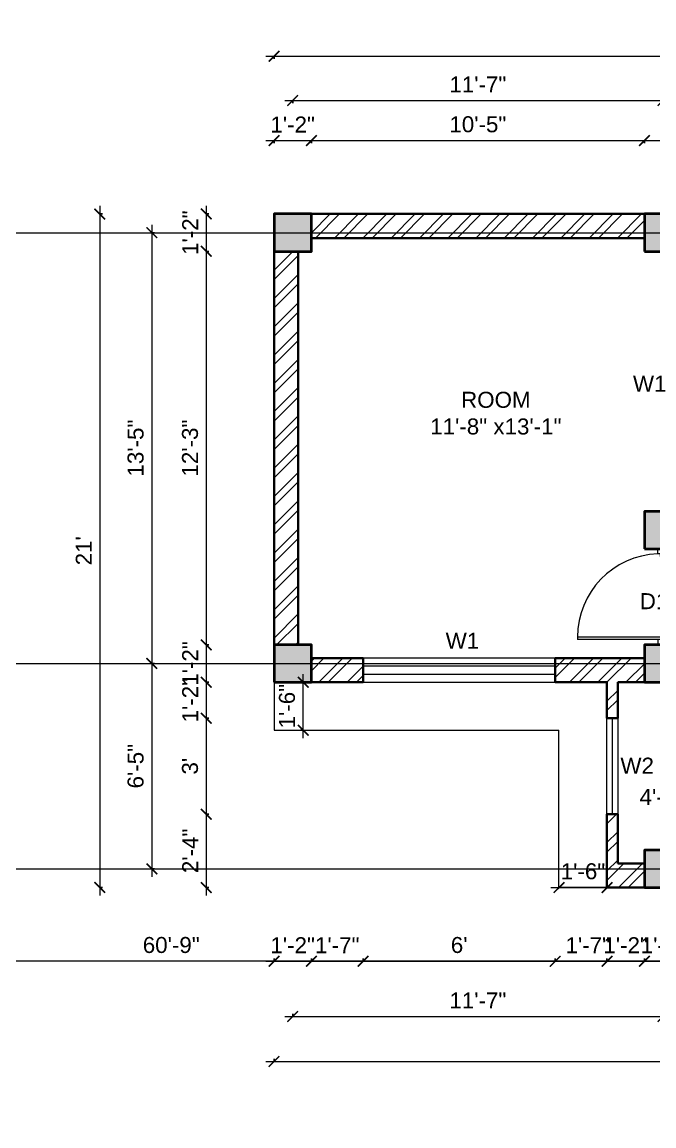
# Model space of a CAD drawing. Header units: inches. Extents: x 122663 to 154153, y 34228 to 39758.
# Drawn here: x 130513.1 to 130749.9, y 37755.1 to 38168.9 of the extents above; entities that cross this region are included whole.
import ezdxf

# ---------------------------------------------------------------- set-up
doc = ezdxf.new("R2010")
doc.units = ezdxf.units.IN
doc.header["$MEASUREMENT"] = 0
doc.header["$PDMODE"] = 35
for name, color, linetype, lineweight in [('Column', 181, 'Continuous', 40), ('Dimension', 130, 'Continuous', 9), ('Hatch', 9, 'Continuous', 9), ('SITE BOUNDARY', 1, 'Continuous', 30), ('Stairs', 61, 'Continuous', 18), ('TEXT', 255, 'Continuous', 35), ('Walls', 11, 'Continuous', 35), ('Windows', 151, 'Continuous', 15)]:
    doc.layers.add(name, color=color, linetype=linetype, lineweight=lineweight)
doc.styles.get("Standard").update_dxf_attribs({"font": 'arial.ttf'})
doc.dimstyles.get("Standard").update_dxf_attribs({"dimtxt": 6, "dimasz": 4, "dimexe": 0, "dimexo": 6, "dimgap": 3, "dimtad": 1, "dimdec": 0, "dimzin": 0, "dimdsep": 46, "dimlunit": 4, "dimtxsty": 'Standard', "dimblk": 'ARCHTICK', "dimcen": 0.09, "dimdle": 3, "dimclrd": 256, "dimadec": 0, "dimazin": 0, "dimtfac": 1, "dimtdec": 0, "dimtofl": 0, "dimtmove": 0, "dimatfit": 3, "dimfxl": 1, "dimfxlon": 1, "dimtolj": 1, "dimtzin": 0, "dimlwd": -1, "dimarcsym": 0})
pattern_1 = [(45, (8020.12, -708.714), (-5.30330086, 5.30330086), []), (45, (8023.6555, -708.714), (-5.30330086, 5.30330086), [])]

# ---------------------------------------------------------------- blocks, each defined once
blk = doc.blocks.new('colm')
at = {"layer": 'Hatch'}
h = blk.add_hatch(color=256, dxfattribs=at)
h.dxf.hatch_style = 1
h.paths.add_polyline_path([(66705.71, 8319.73), (66705.71, 8307.73), (66717.71, 8307.73), (66717.71, 8319.73)])
at = {"layer": 'Column'}
blk.add_lwpolyline([(66705.71, 8307.73), (66717.71, 8307.73), (66717.71, 8319.73), (66705.71, 8319.73)], close=True, dxfattribs=at)
blk = doc.blocks.new('GFFGS')
at = {"layer": 'Windows'}
for p, q in [((97915.22, 19628.63), (97915.22, 19658.74)), ((97916.19, 19658.74), (97915.22, 19658.74)), ((97916.19, 19627.65), (97916.19, 19658.77)), ((97915.22, 19628.63), (97913.27, 19628.63)), ((97913.27, 19628.63), (97913.27, 19624.73)), ((97915.22, 19627.65), (97915.22, 19628.63)), ((97916.19, 19627.65), (97915.22, 19627.65)), ((97916.19, 19624.73), (97916.19, 19627.65)), ((97946.35, 19624.73), (97946.35, 19627.65)), ((97946.35, 19627.65), (97947.32, 19627.65)), ((97947.32, 19627.65), (97947.32, 19628.63)), ((97947.32, 19628.63), (97949.27, 19628.63)), ((97949.27, 19628.63), (97949.27, 19624.73)), ((97913.27, 19624.73), (97916.19, 19624.73)), ((97949.27, 19624.73), (97946.35, 19624.73))]:
    blk.add_line(p, q, dxfattribs=at)
blk.add_arc((97916.25, 19627.66), 31.08, 1.7801, 90.1235, dxfattribs=at)
blk = doc.blocks.new('_ArchTick')
at = {"color": 0, "linetype": 'ByBlock', "const_width": 0.15}
blk.add_lwpolyline([(-0.5, -0.5), (0.5, 0.5)], dxfattribs=at)
blk = doc.blocks.new('*D387')
at = {"layer": 'Defpoints', "color": 0, "transparency": 16777216}
for p in [(130621.52, 38124.52), (130607.52, 38096.99), (130621.52, 38096.99)]:
    blk.add_point(p, dxfattribs=at)
at = {"layer": 'Dimension', "transparency": 16777216}
blk.add_line((130604.52, 38124.52), (130624.52, 38124.52), dxfattribs=at)
at = {"layer": 'Dimension', "color": 0, "lineweight": -2, "transparency": 16777216}
for p, q in [((130607.52, 38123.52), (130607.52, 38124.52)), ((130621.52, 38123.52), (130621.52, 38124.52))]:
    blk.add_line(p, q, dxfattribs=at)
at = {"layer": 'Dimension', "transparency": 16777216, "xscale": 4, "yscale": 4, "zscale": 4, "rotation": 180}
blk.add_blockref('_ArchTick', (130607.52, 38124.52), dxfattribs=at)
at = {"layer": 'Dimension', "transparency": 16777216, "xscale": 4, "yscale": 4, "zscale": 4}
blk.add_blockref('_ArchTick', (130621.52, 38124.52), dxfattribs=at)
at = {"layer": 'Dimension', "color": 0, "lineweight": -2, "transparency": 16777216, "insert": (130614.52, 38130.53), "char_height": 6, "attachment_point": 5}
blk.add_mtext('\\A1;1\'-2"', dxfattribs=at)
blk = doc.blocks.new('*D388')
at = {"layer": 'Defpoints', "color": 0, "transparency": 16777216}
for p in [(130746.34, 38124.52), (130621.52, 38096.99), (130746.34, 38096.99)]:
    blk.add_point(p, dxfattribs=at)
at = {"layer": 'Dimension', "transparency": 16777216}
blk.add_line((130618.52, 38124.52), (130749.34, 38124.52), dxfattribs=at)
at = {"layer": 'Dimension', "color": 0, "lineweight": -2, "transparency": 16777216}
for p, q in [((130621.52, 38123.52), (130621.52, 38124.52)), ((130746.34, 38123.52), (130746.34, 38124.52))]:
    blk.add_line(p, q, dxfattribs=at)
at = {"layer": 'Dimension', "transparency": 16777216, "xscale": 4, "yscale": 4, "zscale": 4, "rotation": 180}
blk.add_blockref('_ArchTick', (130621.52, 38124.52), dxfattribs=at)
at = {"layer": 'Dimension', "transparency": 16777216, "xscale": 4, "yscale": 4, "zscale": 4}
blk.add_blockref('_ArchTick', (130746.34, 38124.52), dxfattribs=at)
at = {"layer": 'Dimension', "color": 0, "lineweight": -2, "transparency": 16777216, "insert": (130683.93, 38130.58), "char_height": 6, "attachment_point": 5}
blk.add_mtext('\\A1;10\'-5"', dxfattribs=at)
blk = doc.blocks.new('*D391')
at = {"layer": 'Defpoints', "color": 0, "transparency": 16777216}
for p in [(130753.34, 38139.54), (130614.52, 38096.99), (130753.34, 38096.99)]:
    blk.add_point(p, dxfattribs=at)
at = {"layer": 'Dimension', "transparency": 16777216}
blk.add_line((130611.52, 38139.54), (130756.34, 38139.54), dxfattribs=at)
at = {"layer": 'Dimension', "color": 0, "lineweight": -2, "transparency": 16777216}
for p, q in [((130614.52, 38138.54), (130614.52, 38139.54)), ((130753.34, 38138.54), (130753.34, 38139.54))]:
    blk.add_line(p, q, dxfattribs=at)
at = {"layer": 'Dimension', "transparency": 16777216, "xscale": 4, "yscale": 4, "zscale": 4, "rotation": 180}
blk.add_blockref('_ArchTick', (130614.52, 38139.54), dxfattribs=at)
at = {"layer": 'Dimension', "transparency": 16777216, "xscale": 4, "yscale": 4, "zscale": 4}
blk.add_blockref('_ArchTick', (130753.34, 38139.54), dxfattribs=at)
at = {"layer": 'Dimension', "color": 0, "lineweight": -2, "transparency": 16777216, "insert": (130683.93, 38145.55), "char_height": 6, "attachment_point": 5}
blk.add_mtext('\\A1;11\'-7"', dxfattribs=at)
blk = doc.blocks.new('*D308')
at = {"layer": 'Defpoints', "color": 0, "transparency": 16777216}
for p in [(131107.21, 38156.11), (130607.52, 38096.99), (131107.21, 38096.99)]:
    blk.add_point(p, dxfattribs=at)
at = {"layer": 'Dimension', "transparency": 16777216}
blk.add_line((130604.52, 38156.11), (131110.21, 38156.11), dxfattribs=at)
at = {"layer": 'Dimension', "color": 0, "lineweight": -2, "transparency": 16777216}
for p, q in [((130607.52, 38155.11), (130607.52, 38156.11)), ((131107.21, 38155.11), (131107.21, 38156.11))]:
    blk.add_line(p, q, dxfattribs=at)
at = {"layer": 'Dimension', "transparency": 16777216, "xscale": 4, "yscale": 4, "zscale": 4, "rotation": 180}
blk.add_blockref('_ArchTick', (130607.52, 38156.11), dxfattribs=at)
at = {"layer": 'Dimension', "transparency": 16777216, "xscale": 4, "yscale": 4, "zscale": 4}
blk.add_blockref('_ArchTick', (131107.21, 38156.11), dxfattribs=at)
at = {"layer": 'Dimension', "color": 0, "lineweight": -2, "transparency": 16777216, "insert": (130857.37, 38162.17), "char_height": 6, "attachment_point": 5}
blk.add_mtext('\\A1;41\'-8"', dxfattribs=at)
blk = doc.blocks.new('*D394')
at = {"layer": 'Defpoints', "color": 0, "transparency": 16777216}
for p in [(130607.52, 38096.99), (130582.12, 38082.99), (130607.52, 38082.99)]:
    blk.add_point(p, dxfattribs=at)
at = {"layer": 'Dimension', "transparency": 16777216}
blk.add_line((130582.12, 38099.99), (130582.12, 38079.99), dxfattribs=at)
at = {"layer": 'Dimension', "color": 0, "lineweight": -2, "transparency": 16777216}
for p, q in [((130583.12, 38096.99), (130582.12, 38096.99)), ((130583.12, 38082.99), (130582.12, 38082.99))]:
    blk.add_line(p, q, dxfattribs=at)
at = {"layer": 'Dimension', "transparency": 16777216, "xscale": 4, "yscale": 4, "zscale": 4}
for p, rotation in [((130582.12, 38096.99), 90), ((130582.12, 38082.99), 270)]:
    blk.add_blockref('_ArchTick', p, dxfattribs=dict(at, rotation=rotation))
at = {"layer": 'Dimension', "color": 0, "lineweight": -2, "transparency": 16777216, "insert": (130576.11, 38089.99), "char_height": 6, "attachment_point": 5, "rotation": 90}
blk.add_mtext('\\A1;1\'-2"', dxfattribs=at)
blk = doc.blocks.new('*D395')
at = {"layer": 'Defpoints', "color": 0, "transparency": 16777216}
for p in [(130607.52, 38082.99), (130582.12, 37935.49), (130607.52, 37935.49)]:
    blk.add_point(p, dxfattribs=at)
at = {"layer": 'Dimension', "transparency": 16777216}
blk.add_line((130582.12, 38085.99), (130582.12, 37932.49), dxfattribs=at)
at = {"layer": 'Dimension', "color": 0, "lineweight": -2, "transparency": 16777216}
for p, q in [((130583.12, 38082.99), (130582.12, 38082.99)), ((130583.12, 37935.49), (130582.12, 37935.49))]:
    blk.add_line(p, q, dxfattribs=at)
at = {"layer": 'Dimension', "transparency": 16777216, "xscale": 4, "yscale": 4, "zscale": 4}
for p, rotation in [((130582.12, 38082.99), 90), ((130582.12, 37935.49), 270)]:
    blk.add_blockref('_ArchTick', p, dxfattribs=dict(at, rotation=rotation))
at = {"layer": 'Dimension', "color": 0, "lineweight": -2, "transparency": 16777216, "insert": (130576.06, 38009.24), "char_height": 6, "attachment_point": 5, "rotation": 90}
blk.add_mtext('\\A1;12\'-3"', dxfattribs=at)
blk = doc.blocks.new('*D396')
at = {"layer": 'Defpoints', "color": 0, "transparency": 16777216}
for p in [(130607.52, 37935.49), (130582.12, 37921.49), (130607.52, 37921.49)]:
    blk.add_point(p, dxfattribs=at)
at = {"layer": 'Dimension', "transparency": 16777216}
blk.add_line((130582.12, 37938.49), (130582.12, 37918.49), dxfattribs=at)
at = {"layer": 'Dimension', "color": 0, "lineweight": -2, "transparency": 16777216}
for p, q in [((130583.12, 37935.49), (130582.12, 37935.49)), ((130583.12, 37921.49), (130582.12, 37921.49))]:
    blk.add_line(p, q, dxfattribs=at)
at = {"layer": 'Dimension', "transparency": 16777216, "xscale": 4, "yscale": 4, "zscale": 4}
for p, rotation in [((130582.12, 37935.49), 90), ((130582.12, 37921.49), 270)]:
    blk.add_blockref('_ArchTick', p, dxfattribs=dict(at, rotation=rotation))
at = {"layer": 'Dimension', "color": 0, "lineweight": -2, "transparency": 16777216, "insert": (130576.11, 37928.49), "char_height": 6, "attachment_point": 5, "rotation": 90}
blk.add_mtext('\\A1;1\'-2"', dxfattribs=at)
blk = doc.blocks.new('*D397')
at = {"layer": 'Defpoints', "color": 0, "transparency": 16777216}
for p in [(130607.52, 37921.49), (130582.12, 37907.99), (130732.34, 37907.99)]:
    blk.add_point(p, dxfattribs=at)
at = {"layer": 'Dimension', "transparency": 16777216}
blk.add_line((130582.12, 37924.49), (130582.12, 37904.99), dxfattribs=at)
at = {"layer": 'Dimension', "color": 0, "lineweight": -2, "transparency": 16777216}
for p, q in [((130583.12, 37921.49), (130582.12, 37921.49)), ((130583.12, 37907.99), (130582.12, 37907.99))]:
    blk.add_line(p, q, dxfattribs=at)
at = {"layer": 'Dimension', "transparency": 16777216, "xscale": 4, "yscale": 4, "zscale": 4}
for p, rotation in [((130582.12, 37921.49), 90), ((130582.12, 37907.99), 270)]:
    blk.add_blockref('_ArchTick', p, dxfattribs=dict(at, rotation=rotation))
at = {"layer": 'Dimension', "color": 0, "lineweight": -2, "transparency": 16777216, "insert": (130576.11, 37914.74), "char_height": 6, "attachment_point": 5, "rotation": 90}
blk.add_mtext('\\A1;1\'-2"', dxfattribs=at)
blk = doc.blocks.new('*D398')
at = {"layer": 'Defpoints', "color": 0, "transparency": 16777216}
for p in [(130732.34, 37907.99), (130582.12, 37871.99), (130732.34, 37871.99)]:
    blk.add_point(p, dxfattribs=at)
at = {"layer": 'Dimension', "transparency": 16777216}
blk.add_line((130582.12, 37910.99), (130582.12, 37868.99), dxfattribs=at)
at = {"layer": 'Dimension', "color": 0, "lineweight": -2, "transparency": 16777216}
for p, q in [((130583.12, 37907.99), (130582.12, 37907.99)), ((130583.12, 37871.99), (130582.12, 37871.99))]:
    blk.add_line(p, q, dxfattribs=at)
at = {"layer": 'Dimension', "transparency": 16777216, "xscale": 4, "yscale": 4, "zscale": 4}
for p, rotation in [((130582.12, 37907.99), 90), ((130582.12, 37871.99), 270)]:
    blk.add_blockref('_ArchTick', p, dxfattribs=dict(at, rotation=rotation))
at = {"layer": 'Dimension', "color": 0, "lineweight": -2, "transparency": 16777216, "insert": (130576.06, 37889.99), "char_height": 6, "attachment_point": 5, "rotation": 90}
blk.add_mtext("\\A1;3'", dxfattribs=at)
blk = doc.blocks.new('*D399')
at = {"layer": 'Defpoints', "color": 0, "transparency": 16777216}
for p in [(130732.34, 37871.99), (130582.12, 37844.49), (130732.34, 37844.49)]:
    blk.add_point(p, dxfattribs=at)
at = {"layer": 'Dimension', "transparency": 16777216}
blk.add_line((130582.12, 37874.99), (130582.12, 37841.49), dxfattribs=at)
at = {"layer": 'Dimension', "color": 0, "lineweight": -2, "transparency": 16777216}
for p, q in [((130583.12, 37871.99), (130582.12, 37871.99)), ((130583.12, 37844.49), (130582.12, 37844.49))]:
    blk.add_line(p, q, dxfattribs=at)
at = {"layer": 'Dimension', "transparency": 16777216, "xscale": 4, "yscale": 4, "zscale": 4}
for p, rotation in [((130582.12, 37871.99), 90), ((130582.12, 37844.49), 270)]:
    blk.add_blockref('_ArchTick', p, dxfattribs=dict(at, rotation=rotation))
at = {"layer": 'Dimension', "color": 0, "lineweight": -2, "transparency": 16777216, "insert": (130576.11, 37858.24), "char_height": 6, "attachment_point": 5, "rotation": 90}
blk.add_mtext('\\A1;2\'-4"', dxfattribs=at)
blk = doc.blocks.new('*D400')
at = {"layer": 'Defpoints', "color": 0, "transparency": 16777216}
for p in [(130607.52, 38089.99), (130561.72, 37928.49), (130607.52, 37928.49)]:
    blk.add_point(p, dxfattribs=at)
at = {"layer": 'Dimension', "transparency": 16777216}
blk.add_line((130561.72, 38092.99), (130561.72, 37925.49), dxfattribs=at)
at = {"layer": 'Dimension', "color": 0, "lineweight": -2, "transparency": 16777216}
for p, q in [((130562.72, 38089.99), (130561.72, 38089.99)), ((130562.72, 37928.49), (130561.72, 37928.49))]:
    blk.add_line(p, q, dxfattribs=at)
at = {"layer": 'Dimension', "transparency": 16777216, "xscale": 4, "yscale": 4, "zscale": 4}
for p, rotation in [((130561.72, 38089.99), 90), ((130561.72, 37928.49), 270)]:
    blk.add_blockref('_ArchTick', p, dxfattribs=dict(at, rotation=rotation))
at = {"layer": 'Dimension', "color": 0, "lineweight": -2, "transparency": 16777216, "insert": (130555.66, 38009.24), "char_height": 6, "attachment_point": 5, "rotation": 90}
blk.add_mtext('\\A1;13\'-5"', dxfattribs=at)
blk = doc.blocks.new('*D401')
at = {"layer": 'Defpoints', "color": 0, "transparency": 16777216}
for p in [(130607.52, 37928.49), (130561.72, 37851.49), (130746.34, 37851.49)]:
    blk.add_point(p, dxfattribs=at)
at = {"layer": 'Dimension', "transparency": 16777216}
blk.add_line((130561.72, 37931.49), (130561.72, 37848.49), dxfattribs=at)
at = {"layer": 'Dimension', "color": 0, "lineweight": -2, "transparency": 16777216}
for p, q in [((130562.72, 37928.49), (130561.72, 37928.49)), ((130562.72, 37851.49), (130561.72, 37851.49))]:
    blk.add_line(p, q, dxfattribs=at)
at = {"layer": 'Dimension', "transparency": 16777216, "xscale": 4, "yscale": 4, "zscale": 4}
for p, rotation in [((130561.72, 37928.49), 90), ((130561.72, 37851.49), 270)]:
    blk.add_blockref('_ArchTick', p, dxfattribs=dict(at, rotation=rotation))
at = {"layer": 'Dimension', "color": 0, "lineweight": -2, "transparency": 16777216, "insert": (130555.66, 37889.99), "char_height": 6, "attachment_point": 5, "rotation": 90}
blk.add_mtext('\\A1;6\'-5"', dxfattribs=at)
blk = doc.blocks.new('*D309')
at = {"layer": 'Defpoints', "color": 0, "transparency": 16777216}
for p in [(130607.52, 38096.99), (130542.21, 37844.49), (130732.34, 37844.49)]:
    blk.add_point(p, dxfattribs=at)
at = {"layer": 'Dimension', "transparency": 16777216}
blk.add_line((130542.21, 38099.99), (130542.21, 37841.49), dxfattribs=at)
at = {"layer": 'Dimension', "color": 0, "lineweight": -2, "transparency": 16777216}
for p, q in [((130543.21, 38096.99), (130542.21, 38096.99)), ((130543.21, 37844.49), (130542.21, 37844.49))]:
    blk.add_line(p, q, dxfattribs=at)
at = {"layer": 'Dimension', "transparency": 16777216, "xscale": 4, "yscale": 4, "zscale": 4}
for p, rotation in [((130542.21, 38096.99), 90), ((130542.21, 37844.49), 270)]:
    blk.add_blockref('_ArchTick', p, dxfattribs=dict(at, rotation=rotation))
at = {"layer": 'Dimension', "color": 0, "lineweight": -2, "transparency": 16777216, "insert": (130536.2, 37970.74), "char_height": 6, "attachment_point": 5, "rotation": 90}
blk.add_mtext("\\A1;21'", dxfattribs=at)
blk = doc.blocks.new('*D310')
at = {"layer": 'Defpoints', "color": 0, "transparency": 16777216}
for p in [(130607.52, 37921.49), (130621.52, 37921.49), (130621.52, 37816.85)]:
    blk.add_point(p, dxfattribs=at)
at = {"layer": 'Dimension', "color": 0, "lineweight": -2, "transparency": 16777216}
for p, q in [((130607.52, 37817.85), (130607.52, 37816.85)), ((130621.52, 37817.85), (130621.52, 37816.85))]:
    blk.add_line(p, q, dxfattribs=at)
at = {"layer": 'Dimension', "transparency": 16777216}
blk.add_line((130604.52, 37816.85), (130624.52, 37816.85), dxfattribs=at)
at = {"layer": 'Dimension', "transparency": 16777216, "xscale": 4, "yscale": 4, "zscale": 4, "rotation": 180}
blk.add_blockref('_ArchTick', (130607.52, 37816.85), dxfattribs=at)
at = {"layer": 'Dimension', "transparency": 16777216, "xscale": 4, "yscale": 4, "zscale": 4}
blk.add_blockref('_ArchTick', (130621.52, 37816.85), dxfattribs=at)
at = {"layer": 'Dimension', "color": 0, "lineweight": -2, "transparency": 16777216, "insert": (130614.52, 37822.87), "char_height": 6, "attachment_point": 5}
blk.add_mtext('\\A1;1\'-2"', dxfattribs=at)
blk = doc.blocks.new('*D402')
at = {"layer": 'Defpoints', "color": 0, "transparency": 16777216}
for p in [(130712.93, 37921.49), (130732.34, 37844.49), (130732.34, 37816.85)]:
    blk.add_point(p, dxfattribs=at)
at = {"layer": 'Dimension', "color": 0, "lineweight": -2, "transparency": 16777216}
for p, q in [((130712.93, 37817.85), (130712.93, 37816.85)), ((130732.34, 37817.85), (130732.34, 37816.85))]:
    blk.add_line(p, q, dxfattribs=at)
at = {"layer": 'Dimension', "transparency": 16777216}
blk.add_line((130709.93, 37816.85), (130735.34, 37816.85), dxfattribs=at)
at = {"layer": 'Dimension', "transparency": 16777216, "xscale": 4, "yscale": 4, "zscale": 4, "rotation": 180}
blk.add_blockref('_ArchTick', (130712.93, 37816.85), dxfattribs=at)
at = {"layer": 'Dimension', "transparency": 16777216, "xscale": 4, "yscale": 4, "zscale": 4}
blk.add_blockref('_ArchTick', (130732.34, 37816.85), dxfattribs=at)
at = {"layer": 'Dimension', "color": 0, "lineweight": -2, "transparency": 16777216, "insert": (130725.13, 37822.87), "char_height": 6, "attachment_point": 5}
blk.add_mtext('\\A1;1\'-7"', dxfattribs=at)
blk = doc.blocks.new('*D403')
at = {"layer": 'Defpoints', "color": 0, "transparency": 16777216}
for p in [(130732.34, 37844.49), (130746.34, 37844.49), (130746.34, 37816.85)]:
    blk.add_point(p, dxfattribs=at)
at = {"layer": 'Dimension', "color": 0, "lineweight": -2, "transparency": 16777216}
for p, q in [((130732.34, 37817.85), (130732.34, 37816.85)), ((130746.34, 37817.85), (130746.34, 37816.85))]:
    blk.add_line(p, q, dxfattribs=at)
at = {"layer": 'Dimension', "transparency": 16777216}
blk.add_line((130729.34, 37816.85), (130749.34, 37816.85), dxfattribs=at)
at = {"layer": 'Dimension', "transparency": 16777216, "xscale": 4, "yscale": 4, "zscale": 4, "rotation": 180}
blk.add_blockref('_ArchTick', (130732.34, 37816.85), dxfattribs=at)
at = {"layer": 'Dimension', "transparency": 16777216, "xscale": 4, "yscale": 4, "zscale": 4}
blk.add_blockref('_ArchTick', (130746.34, 37816.85), dxfattribs=at)
at = {"layer": 'Dimension', "color": 0, "lineweight": -2, "transparency": 16777216, "insert": (130739.34, 37822.87), "char_height": 6, "attachment_point": 5}
blk.add_mtext('\\A1;1\'-2"', dxfattribs=at)
blk = doc.blocks.new('*D404')
at = {"layer": 'Defpoints', "color": 0, "transparency": 16777216}
for p in [(130746.34, 37844.49), (130760.34, 37844.49), (130760.34, 37816.85)]:
    blk.add_point(p, dxfattribs=at)
at = {"layer": 'Dimension', "color": 0, "lineweight": -2, "transparency": 16777216}
for p, q in [((130746.34, 37817.85), (130746.34, 37816.85)), ((130760.34, 37817.85), (130760.34, 37816.85))]:
    blk.add_line(p, q, dxfattribs=at)
at = {"layer": 'Dimension', "transparency": 16777216}
blk.add_line((130743.34, 37816.85), (130763.34, 37816.85), dxfattribs=at)
at = {"layer": 'Dimension', "transparency": 16777216, "xscale": 4, "yscale": 4, "zscale": 4, "rotation": 180}
blk.add_blockref('_ArchTick', (130746.34, 37816.85), dxfattribs=at)
at = {"layer": 'Dimension', "transparency": 16777216, "xscale": 4, "yscale": 4, "zscale": 4}
blk.add_blockref('_ArchTick', (130760.34, 37816.85), dxfattribs=at)
at = {"layer": 'Dimension', "color": 0, "lineweight": -2, "transparency": 16777216, "insert": (130753.34, 37822.87), "char_height": 6, "attachment_point": 5}
blk.add_mtext('\\A1;1\'-2"', dxfattribs=at)
blk = doc.blocks.new('*D411')
at = {"layer": 'Defpoints', "color": 0, "transparency": 16777216}
for p in [(130614.52, 37921.49), (130753.34, 37844.49), (130753.34, 37796.16)]:
    blk.add_point(p, dxfattribs=at)
at = {"layer": 'Dimension', "color": 0, "lineweight": -2, "transparency": 16777216}
for p, q in [((130614.52, 37797.16), (130614.52, 37796.16)), ((130753.34, 37797.16), (130753.34, 37796.16))]:
    blk.add_line(p, q, dxfattribs=at)
at = {"layer": 'Dimension', "transparency": 16777216}
blk.add_line((130611.52, 37796.16), (130756.34, 37796.16), dxfattribs=at)
at = {"layer": 'Dimension', "transparency": 16777216, "xscale": 4, "yscale": 4, "zscale": 4, "rotation": 180}
blk.add_blockref('_ArchTick', (130614.52, 37796.16), dxfattribs=at)
at = {"layer": 'Dimension', "transparency": 16777216, "xscale": 4, "yscale": 4, "zscale": 4}
blk.add_blockref('_ArchTick', (130753.34, 37796.16), dxfattribs=at)
at = {"layer": 'Dimension', "color": 0, "lineweight": -2, "transparency": 16777216, "insert": (130683.93, 37802.17), "char_height": 6, "attachment_point": 5}
blk.add_mtext('\\A1;11\'-7"', dxfattribs=at)
blk = doc.blocks.new('*D311')
at = {"layer": 'Defpoints', "color": 0, "transparency": 16777216}
for p in [(130607.52, 37921.49), (131107.21, 37844.49), (131107.21, 37779.29)]:
    blk.add_point(p, dxfattribs=at)
at = {"layer": 'Dimension', "color": 0, "lineweight": -2, "transparency": 16777216}
for p, q in [((130607.52, 37780.29), (130607.52, 37779.29)), ((131107.21, 37780.29), (131107.21, 37779.29))]:
    blk.add_line(p, q, dxfattribs=at)
at = {"layer": 'Dimension', "transparency": 16777216}
blk.add_line((130604.52, 37779.29), (131110.21, 37779.29), dxfattribs=at)
at = {"layer": 'Dimension', "transparency": 16777216, "xscale": 4, "yscale": 4, "zscale": 4, "rotation": 180}
blk.add_blockref('_ArchTick', (130607.52, 37779.29), dxfattribs=at)
at = {"layer": 'Dimension', "transparency": 16777216, "xscale": 4, "yscale": 4, "zscale": 4}
blk.add_blockref('_ArchTick', (131107.21, 37779.29), dxfattribs=at)
at = {"layer": 'Dimension', "color": 0, "lineweight": -2, "transparency": 16777216, "insert": (130857.37, 37785.35), "char_height": 6, "attachment_point": 5}
blk.add_mtext('\\A1;41\'-8"', dxfattribs=at)
blk = doc.blocks.new('*D418')
at = {"layer": 'Defpoints', "color": 0, "transparency": 16777216}
for p in [(130893.34, 38124.52), (130746.34, 38096.99), (130893.34, 38087.99)]:
    blk.add_point(p, dxfattribs=at)
at = {"layer": 'Dimension', "transparency": 16777216}
blk.add_line((130743.34, 38124.52), (130896.34, 38124.52), dxfattribs=at)
at = {"layer": 'Dimension', "color": 0, "lineweight": -2, "transparency": 16777216}
for p, q in [((130746.34, 38123.52), (130746.34, 38124.52)), ((130893.34, 38123.52), (130893.34, 38124.52))]:
    blk.add_line(p, q, dxfattribs=at)
at = {"layer": 'Dimension', "transparency": 16777216, "xscale": 4, "yscale": 4, "zscale": 4, "rotation": 180}
blk.add_blockref('_ArchTick', (130746.34, 38124.52), dxfattribs=at)
at = {"layer": 'Dimension', "transparency": 16777216, "xscale": 4, "yscale": 4, "zscale": 4}
blk.add_blockref('_ArchTick', (130893.34, 38124.52), dxfattribs=at)
at = {"layer": 'Dimension', "color": 0, "transparency": 16777216, "insert": (130819.84, 38130.59), "char_height": 6, "attachment_point": 5}
blk.add_mtext('\\A1;12\'-3"', dxfattribs=at)
blk = doc.blocks.new('*D421')
at = {"layer": 'Defpoints', "color": 0, "transparency": 16777216}
for p in [(130621.52, 37921.49), (130640.93, 37921.49), (130640.93, 37816.85)]:
    blk.add_point(p, dxfattribs=at)
at = {"layer": 'Dimension', "color": 0, "lineweight": -2, "transparency": 16777216}
for p, q in [((130621.52, 37817.85), (130621.52, 37816.85)), ((130640.93, 37817.85), (130640.93, 37816.85))]:
    blk.add_line(p, q, dxfattribs=at)
at = {"layer": 'Dimension', "transparency": 16777216}
blk.add_line((130618.52, 37816.85), (130643.93, 37816.85), dxfattribs=at)
at = {"layer": 'Dimension', "transparency": 16777216, "xscale": 4, "yscale": 4, "zscale": 4, "rotation": 180}
blk.add_blockref('_ArchTick', (130621.52, 37816.85), dxfattribs=at)
at = {"layer": 'Dimension', "transparency": 16777216, "xscale": 4, "yscale": 4, "zscale": 4}
blk.add_blockref('_ArchTick', (130640.93, 37816.85), dxfattribs=at)
at = {"layer": 'Dimension', "color": 0, "transparency": 16777216, "insert": (130631.23, 37822.87), "char_height": 6, "attachment_point": 5}
blk.add_mtext('\\A1;1\'-7"', dxfattribs=at)
blk = doc.blocks.new('*D422')
at = {"layer": 'Defpoints', "color": 0, "transparency": 16777216}
for p in [(130640.93, 37921.49), (130712.93, 37921.49), (130712.93, 37816.85)]:
    blk.add_point(p, dxfattribs=at)
at = {"layer": 'Dimension', "color": 0, "lineweight": -2, "transparency": 16777216}
for p, q in [((130640.93, 37817.85), (130640.93, 37816.85)), ((130712.93, 37817.85), (130712.93, 37816.85))]:
    blk.add_line(p, q, dxfattribs=at)
at = {"layer": 'Dimension', "transparency": 16777216}
blk.add_line((130637.93, 37816.85), (130715.93, 37816.85), dxfattribs=at)
at = {"layer": 'Dimension', "transparency": 16777216, "xscale": 4, "yscale": 4, "zscale": 4, "rotation": 180}
blk.add_blockref('_ArchTick', (130640.93, 37816.85), dxfattribs=at)
at = {"layer": 'Dimension', "transparency": 16777216, "xscale": 4, "yscale": 4, "zscale": 4}
blk.add_blockref('_ArchTick', (130712.93, 37816.85), dxfattribs=at)
at = {"layer": 'Dimension', "color": 0, "transparency": 16777216, "insert": (130676.93, 37822.92), "char_height": 6, "attachment_point": 5}
blk.add_mtext("\\A1;6'", dxfattribs=at)
blk = doc.blocks.new('*D842')
at = {"layer": 'Defpoints', "color": 0, "transparency": 16777216}
for p in [(130714.34, 37844.49), (130732.34, 37844.49), (130732.34, 37844.49)]:
    blk.add_point(p, dxfattribs=at)
at = {"layer": 'Windows', "transparency": 16777216}
blk.add_line((130711.34, 37844.49), (130735.34, 37844.49), dxfattribs=at)
at = {"layer": 'Windows', "transparency": 16777216, "xscale": 4, "yscale": 4, "zscale": 4, "rotation": 180}
blk.add_blockref('_ArchTick', (130714.34, 37844.49), dxfattribs=at)
at = {"layer": 'Windows', "transparency": 16777216, "xscale": 4, "yscale": 4, "zscale": 4}
blk.add_blockref('_ArchTick', (130732.34, 37844.49), dxfattribs=at)
at = {"layer": 'Windows', "color": 0, "transparency": 16777216, "insert": (130723.34, 37850.55), "char_height": 6, "attachment_point": 5}
blk.add_mtext('\\A1;1\'-6"', dxfattribs=at)
blk = doc.blocks.new('*D843')
at = {"layer": 'Defpoints', "color": 0, "transparency": 16777216}
for p in [(130607.52, 37921.49), (130618.47, 37921.49), (130607.52, 37903.49)]:
    blk.add_point(p, dxfattribs=at)
at = {"layer": 'Windows', "color": 0, "lineweight": -2, "transparency": 16777216}
for p, q in [((130617.47, 37921.49), (130618.47, 37921.49)), ((130617.47, 37903.49), (130618.47, 37903.49))]:
    blk.add_line(p, q, dxfattribs=at)
at = {"layer": 'Windows', "transparency": 16777216}
blk.add_line((130618.47, 37900.49), (130618.47, 37924.49), dxfattribs=at)
at = {"layer": 'Windows', "transparency": 16777216, "xscale": 4, "yscale": 4, "zscale": 4}
for p, rotation in [((130618.47, 37921.49), 90), ((130618.47, 37903.49), 270)]:
    blk.add_blockref('_ArchTick', p, dxfattribs=dict(at, rotation=rotation))
at = {"layer": 'Windows', "color": 0, "transparency": 16777216, "insert": (130612.41, 37912.49), "char_height": 6, "attachment_point": 5, "rotation": 90}
blk.add_mtext('\\A1;1\'-6"', dxfattribs=at)
blk = doc.blocks.new('*D1445')
at = {"layer": 'Defpoints', "color": 0, "transparency": 16777216}
for p in [(130933.34, 37844.49), (130204.66, 37816.85), (130204.66, 37279.91)]:
    blk.add_point(p, dxfattribs=at)
at = {"layer": 'Dimension', "color": 0, "lineweight": -2, "transparency": 16777216}
for p, q in [((130933.34, 37817.85), (130933.34, 37816.85)), ((130204.66, 37815.85), (130204.66, 37816.85))]:
    blk.add_line(p, q, dxfattribs=at)
at = {"layer": 'Dimension', "transparency": 16777216}
blk.add_line((130936.34, 37816.85), (130201.66, 37816.85), dxfattribs=at)
at = {"layer": 'Dimension', "transparency": 16777216, "xscale": 4, "yscale": 4, "zscale": 4, "rotation": 180}
blk.add_blockref('_ArchTick', (130204.66, 37816.85), dxfattribs=at)
at = {"layer": 'Dimension', "transparency": 16777216, "xscale": 4, "yscale": 4, "zscale": 4}
blk.add_blockref('_ArchTick', (130933.34, 37816.85), dxfattribs=at)
at = {"layer": 'Dimension', "color": 0, "transparency": 16777216, "insert": (130569, 37822.92), "char_height": 6, "attachment_point": 5}
blk.add_mtext('\\A1;60\'-9"', dxfattribs=at)

msp = doc.modelspace()

# ---------------------------------------------------------------- hatches: boundary and pattern name
at = {"layer": 'Hatch'}
h = msp.add_hatch(dxfattribs=at)
h.set_pattern_fill('ANSI32', color=256, scale=20)
h.set_pattern_definition(pattern_1)
h.paths.add_polyline_path([(130621.52, 38096.99), (130621.52, 38087.99), (130746.34, 38087.99), (130746.34, 38096.99)])
h = msp.add_hatch(dxfattribs=at)
h.set_pattern_fill('ANSI32', color=256, scale=20)
h.set_pattern_definition(pattern_1)
h.paths.add_polyline_path([(130616.52, 38082.99), (130607.52, 38082.99), (130607.52, 37935.49), (130616.52, 37935.49)])
h = msp.add_hatch(dxfattribs=at)
h.set_pattern_fill('ANSI32', color=256, scale=20)
h.set_pattern_definition([(45, (5399.856, 4e-11), (-5.30330086, 5.30330086), []), (45, (5403.392, 4e-11), (-5.30330086, 5.30330086), [])])
h.paths.add_polyline_path([(130640.93, 37921.49), (130640.93, 37930.49), (130621.52, 37930.49), (130621.52, 37921.49)])
h = msp.add_hatch(dxfattribs=at)
h.set_pattern_fill('ANSI32', color=256, scale=20)
h.set_pattern_definition(pattern_1)
h.paths.add_polyline_path([(130732.34, 37921.49), (130732.34, 37907.99), (130736.34, 37907.99), (130736.34, 37921.49), (130746.34, 37921.49), (130746.34, 37930.49), (130712.93, 37930.49), (130712.93, 37921.49)])
h = msp.add_hatch(dxfattribs=at)
h.set_pattern_fill('ANSI32', color=256, scale=20)
h.set_pattern_definition(pattern_1)
h.paths.add_polyline_path([(130736.34, 37853.49), (130736.34, 37871.99), (130732.34, 37871.99), (130732.34, 37844.49), (130746.34, 37844.49), (130746.34, 37853.49)])

# ---------------------------------------------------------------- linework, layer by layer
at = {"layer": 'SITE BOUNDARY'}
msp.add_circle((130143.63, 37296.4), 2461.59, dxfattribs=at)
at = {"layer": 'Stairs'}
for p, q in [((130607.52, 37921.49), (130607.52, 37903.49)), ((130607.52, 37903.49), (130714.34, 37903.49)), ((130714.34, 37844.49), (130714.34, 37903.49)), ((130732.34, 37844.49), (130714.34, 37844.49))]:
    msp.add_line(p, q, dxfattribs=at)
at = {"layer": 'Walls'}
for p, q in [((130621.52, 38096.99), (130746.34, 38096.99)), ((130621.52, 38087.99), (130746.34, 38087.99)), ((130607.52, 37935.49), (130607.52, 38082.99)), ((130616.52, 37935.49), (130616.52, 38082.99)), ((130640.93, 37930.49), (130621.52, 37930.49)), ((130640.93, 37930.49), (130640.93, 37921.49)), ((130746.34, 37930.49), (130712.93, 37930.49)), ((130712.93, 37930.49), (130712.93, 37921.49)), ((130640.93, 37921.49), (130621.52, 37921.49)), ((130712.93, 37921.49), (130732.34, 37921.49)), ((130732.34, 37921.49), (130732.34, 37907.99)), ((130736.34, 37921.49), (130736.34, 37907.99)), ((130746.34, 37921.49), (130736.34, 37921.49)), ((130736.34, 37907.99), (130732.34, 37907.99)), ((130732.34, 37871.99), (130732.34, 37844.49)), ((130736.34, 37871.99), (130732.34, 37871.99)), ((130736.34, 37871.99), (130736.34, 37853.49)), ((130746.34, 37853.49), (130736.34, 37853.49)), ((130746.34, 37844.49), (130732.34, 37844.49))]:
    msp.add_line(p, q, dxfattribs=at)
at = {"layer": 'Windows'}
for p, q in [((130712.93, 37930.49), (130640.93, 37930.49)), ((130712.93, 37927.49), (130640.93, 37927.49)), ((130640.93, 37924.49), (130712.93, 37924.49)), ((130640.93, 37921.49), (130712.93, 37921.49)), ((130732.34, 37871.99), (130732.34, 37907.99)), ((130734.34, 37907.99), (130734.34, 37871.99)), ((130736.34, 37907.99), (130736.34, 37871.99))]:
    msp.add_line(p, q, dxfattribs=at)
for p in [(129885.84, 38089.99), (129885.84, 37928.49), (130024.66, 37851.49)]:
    msp.add_xline(p, (1, 0), dxfattribs=at)

# ---------------------------------------------------------------- block references
at = {"layer": 'Column', "xscale": 1.166666666668081, "yscale": 1.166666666668081, "zscale": 1.166666666668081}
for p in [(52784.2, 28390.64), (52923.02, 28390.64), (52923.02, 28279.14), (52784.2, 28229.14), (52923.02, 28229.14), (52923.02, 28152.14)]:
    msp.add_blockref('colm', p, dxfattribs=at)
at = {"layer": 'Windows', "rotation": 90.00000000000001}
msp.add_blockref('GFFGS', (150380.02, -59977.78), dxfattribs=at)

# ---------------------------------------------------------------- texts
at = {"layer": 'TEXT', "char_height": 6}
for s, width, insert, attachment_point in [('W1', 18.7269, (130742.07, 38036.37), 1), ('\\pi29.7286;ROOM\\P\\pi18.16039;11\'-8" x13\'-1"', 84.2389, (130647.91, 38014.25), 7), ('\\pi5.0988;D1', 18.7269, (130739.51, 37954.85), 1), ('W1', 18.7269, (130671.87, 37939.99), 1), ('\\pi3.34914;W2', 18.7269, (130734.02, 37893.19), 1), ('\\pi34.18972;W/C\\P\\pi22.41891;4\'-6" x5\'-8"', 84.2389, (130722.13, 37875.41), 7)]:
    msp.add_mtext_dynamic_manual_height_columns(s, width=width, gutter_width=1, heights=[0], dxfattribs=dict(at, insert=insert, attachment_point=attachment_point))

# ---------------------------------------------------------------- dimensions: what is measured, and where the dimension line sits
at = {"layer": 'Dimension', "lineweight": -2}
for base, p1, p2, picture, middle in [((131107.21, 38156.11), (130607.52, 38096.99), (131107.21, 38096.99), '*D308', (130857.37, 38162.17)), ((130753.34, 38139.54), (130614.52, 38096.99), (130753.34, 38096.99), '*D391', (130683.93, 38145.55)), ((130746.34, 38124.52), (130621.52, 38096.99), (130746.34, 38096.99), '*D388', (130683.93, 38130.58)), ((131107.21, 37779.29), (130607.52, 37921.49), (131107.21, 37844.49), '*D311', (130857.37, 37785.35)), ((130753.34, 37796.16), (130614.52, 37921.49), (130753.34, 37844.49), '*D411', (130683.93, 37802.17))]:
    dim = msp.add_linear_dim(base=base, p1=p1, p2=p2, dimstyle='Standard', override={"dimtmove": 1}, dxfattribs=at)
    dim.commit()
    dim.dimension.update_dxf_attribs({"geometry": picture, "text_midpoint": middle})
for base, p1, p2, picture, middle in [((130621.52, 38124.52), (130607.52, 38096.99), (130621.52, 38096.99), '*D387', (130614.52, 38124.52)), ((130621.52, 37816.85), (130607.52, 37921.49), (130621.52, 37921.49), '*D310', (130614.52, 37816.85)), ((130732.34, 37816.85), (130712.93, 37921.49), (130732.34, 37844.49), '*D402', (130725.13, 37816.85)), ((130746.34, 37816.85), (130732.34, 37844.49), (130746.34, 37844.49), '*D403', (130739.34, 37816.85)), ((130760.34, 37816.85), (130746.34, 37844.49), (130760.34, 37844.49), '*D404', (130753.34, 37816.85))]:
    dim = msp.add_linear_dim(base=base, p1=p1, p2=p2, dimstyle='Standard', override={"dimtmove": 1}, dxfattribs=at)
    dim.commit()
    dim.dimension.update_dxf_attribs({"geometry": picture, "text_midpoint": middle, "dimtype": 160})
at = {"layer": 'Dimension'}
for base, p1, p2, picture, middle in [((130893.34, 38124.52), (130746.34, 38096.99), (130893.34, 38087.99), '*D418', (130819.84, 38130.59)), ((130712.93, 37816.85), (130640.93, 37921.49), (130712.93, 37921.49), '*D422', (130676.93, 37822.92)), ((130204.66, 37816.85), (130933.34, 37844.49), (130204.66, 37279.91), '*D1445', (130569, 37822.92))]:
    dim = msp.add_linear_dim(base=base, p1=p1, p2=p2, dimstyle='Standard', override={"dimtmove": 1}, dxfattribs=at)
    dim.commit()
    dim.dimension.update_dxf_attribs({"geometry": picture, "text_midpoint": middle})
at = {"layer": 'Dimension', "lineweight": -2}
for base, p1, p2, picture, middle in [((130542.2103, 37844.4903), (130607.5215, 38096.9878), (130732.3389, 37844.4903), '*D309', (130536.1981, 37970.739)), ((130561.7212, 37928.4903), (130607.5215, 38089.9878), (130607.5215, 37928.4903), '*D400', (130555.6557, 38009.239)), ((130582.123, 37935.4903), (130607.5215, 38082.9878), (130607.5215, 37935.4903), '*D395', (130576.0575, 38009.239)), ((130561.72, 37851.49), (130607.52, 37928.49), (130746.34, 37851.49), '*D401', (130555.66, 37889.99)), ((130582.12, 37871.99), (130732.34, 37907.99), (130732.34, 37871.99), '*D398', (130576.06, 37889.99)), ((130582.12300065, 37844.49025462), (130732.33887526, 37871.99025462), (130732.33887526, 37844.49025462), '*D399', (130576.11072234, 37858.24025462))]:
    dim = msp.add_linear_dim(base=base, p1=p1, p2=p2, angle=90, dimstyle='Standard', override={"dimtmove": 1}, dxfattribs=at)
    dim.commit()
    dim.dimension.update_dxf_attribs({"geometry": picture, "text_midpoint": middle})
for base, p1, p2, picture, middle in [((130582.12, 38082.99), (130607.52, 38096.99), (130607.52, 38082.99), '*D394', (130582.12, 38089.99)), ((130582.12, 37921.49), (130607.52, 37935.49), (130607.52, 37921.49), '*D396', (130582.12, 37928.49)), ((130582.12300065, 37907.99025462), (130607.52152581, 37921.49025462), (130732.33887526, 37907.99025462), '*D397', (130582.12300065, 37914.74025462))]:
    dim = msp.add_linear_dim(base=base, p1=p1, p2=p2, angle=90, dimstyle='Standard', override={"dimtmove": 1}, dxfattribs=at)
    dim.commit()
    dim.dimension.update_dxf_attribs({"geometry": picture, "text_midpoint": middle, "dimtype": 160})
at = {"layer": 'Dimension'}
dim = msp.add_linear_dim(base=(130640.93, 37816.85), p1=(130621.52, 37921.49), p2=(130640.93, 37921.49), dimstyle='Standard', override={"dimtmove": 1}, dxfattribs=at)
dim.commit()
dim.dimension.update_dxf_attribs({"geometry": '*D421', "text_midpoint": (130631.23, 37816.85), "dimtype": 160})
at = {"layer": 'Windows'}
dim = msp.add_linear_dim(base=(130618.47, 37921.49), p1=(130607.52, 37903.49), p2=(130607.52, 37921.49), angle=90, dimstyle='Standard', dxfattribs=at)
dim.commit()
dim.dimension.update_dxf_attribs({"geometry": '*D843', "text_midpoint": (130618.47, 37912.49), "dimtype": 160})
dim = msp.add_linear_dim(base=(130732.34, 37844.49), p1=(130714.34, 37844.49), p2=(130732.34, 37844.49), dimstyle='Standard', dxfattribs=at)
dim.commit()
dim.dimension.update_dxf_attribs({"geometry": '*D842', "text_midpoint": (130723.34, 37844.49), "dimtype": 160})

doc.saveas('drawing.dxf')
